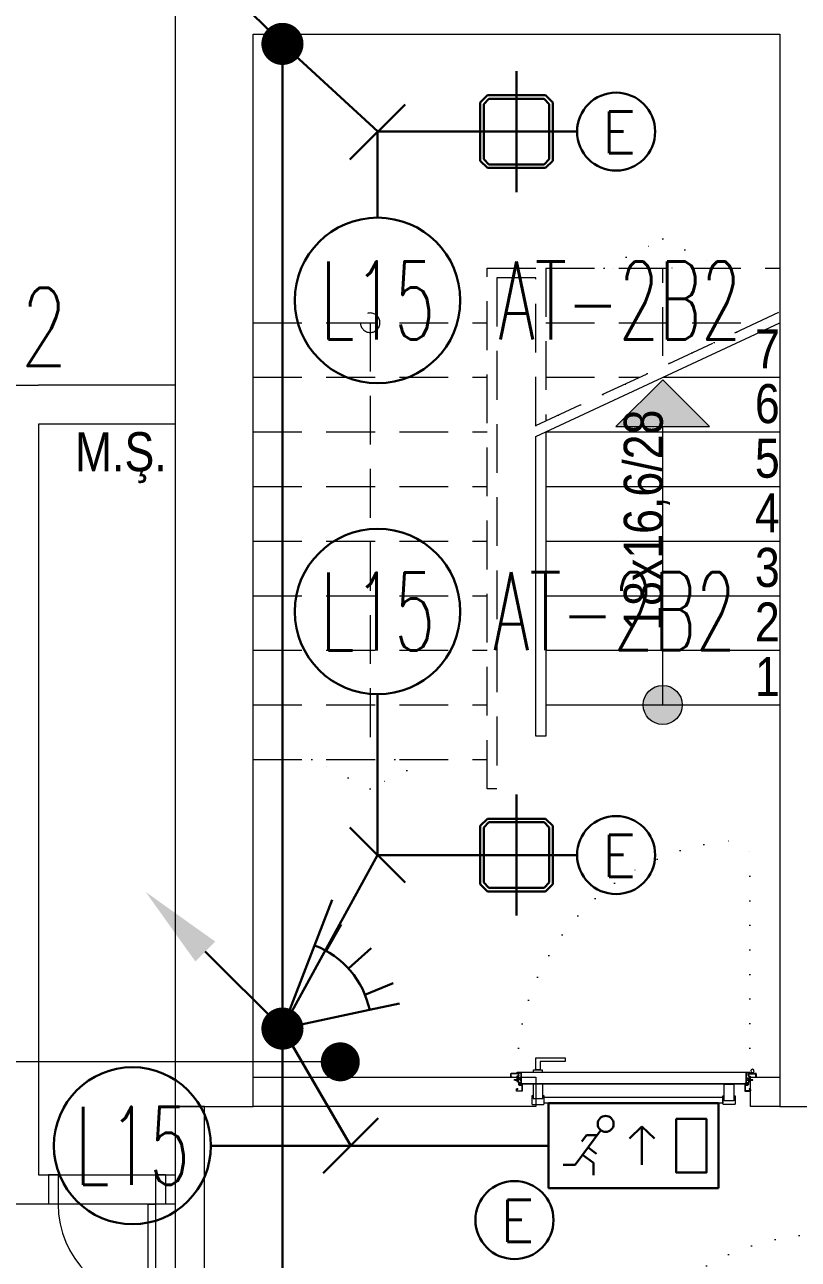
# Model space of a CAD drawing. Header units: metres. Extents: x -13316 to 152404, y -3899 to 30226.
# Drawn here: x 4333 to 4730, y 2922 to 3555 of the extents above; entities that cross this region are included whole.
import ezdxf
from ezdxf.enums import TextEntityAlignment as Align

# ---------------------------------------------------------------- set-up
doc = ezdxf.new("R2010")
doc.units = ezdxf.units.M
doc.header["$LTSCALE"] = 100
doc.header["$MEASUREMENT"] = 0
doc.linetypes.add('DOT2', pattern=[0.125, 0, -0.125])
doc.linetypes.add('HIDDEN', pattern=[0.375, 0.25, -0.125])
doc.layers.get('0').update_dxf_attribs({"color": 9, "lineweight": 9})
for name, color, linetype, lineweight in [('00', 9, 'Continuous', 9), ('01', 9, 'Continuous', 9), ('06D', 9, 'Continuous', 9), ('10', 9, 'Continuous', 9), ('14', 9, 'Continuous', 9), ('19', 9, 'Continuous', 9), ('19D', 9, 'DOT2', 9), ('20', 9, 'DOT2', 9), ('21', 9, 'Continuous', 9), ('21_mahal200', 9, 'Continuous', 9), ('E-1x8 W ACİL ÇIKIŞ ARMATÜRÜ (TİP2)', 7, 'Continuous', 30), ('E-2x18(W) PL DOWNLIGHT ARMATÜR (SIVAÜSTÜ)', 7, 'Continuous', 30), ('E-ACİL AYDINLATMA KİTİ', 7, 'Continuous', 30), ('E-AYDINLATMA VE PRİZ PANOSU', 7, 'Continuous', 30), ('E-DUVARA MONTE PIR (HAREKET SENSÖRÜ)', 7, 'Continuous', 30), ('E-KABLO', 7, 'Continuous', 30), ('E-LINYE', 7, 'Continuous', 30), ('E-YUKARI ÇIKAN HAT', 7, 'Continuous', 30)]:
    doc.layers.add(name, color=color, linetype=linetype, lineweight=lineweight)
doc.styles.add('E-YAZI', font='txttw.shx')
doc.styles.add('MuuM_TEXT-STANDART', font='ARIALN.TTF')
doc.dimstyles.new('MuuM_DIM200', dxfattribs={"dimscale": 20, "dimtxt": 2, "dimasz": 1, "dimexe": 1, "dimexo": 1, "dimgap": 1, "dimtad": 1, "dimdec": 1, "dimrnd": 0.5, "dimdsep": 46, "dimtxsty": 'MuuM_TEXT-STANDART', "dimblk": 'ARCHTICK', "dimcen": 0, "dimdle": 0.15, "dimclrd": 256, "dimclre": 256, "dimclrt": 256, "dimadec": 0, "dimazin": 0, "dimtfac": 5, "dimtdec": 1, "dimtix": 1, "dimtmove": 2, "dimatfit": 3, "dimldrblk": 'DOT', "dimfxl": 3, "dimfxlon": 1, "dimtolj": 1, "dimlwd": -1, "dimlwe": -1, "dimarcsym": 0})

# ---------------------------------------------------------------- blocks, each defined once
blk = doc.blocks.new('100_1x8 W ACİL ÇIKIŞ ARMATÜRÜ (TİP2)')
at = {"layer": 'E-1x8 W ACİL ÇIKIŞ ARMATÜRÜ (TİP2)', "color": 4}
for p, q in [((-3.4, 0), (-3.4, 3.4)), ((-3.4, 3.4), (3.4, 3.4)), ((3.4, 3.4), (3.4, 0)), ((3.4, 0), (-3.4, 0))]:
    blk.add_line(p, q, dxfattribs=at)
at = {"layer": 'E-1x8 W ACİL ÇIKIŞ ARMATÜRÜ (TİP2)', "color": 1}
for p, q in [((0.34, 2.476), (0.34, 0.934)), ((0.34, 2.476), (0.84, 1.989)), ((-1.305, 2.317), (-2.331, 0.937)), ((-1.882, 2.125), (-2.072, 1.87)), ((-1.448, 2.125), (-1.882, 2.125)), ((-0.16, 1.989), (0.335, 2.471)), ((-1.484, 1.378), (-1.818, 1.627)), ((-1.608, 1.01), (-2.039, 1.33)), ((-1.608, 1.01), (-1.608, 0.516)), ((-2.821, 0.937), (-2.331, 0.937))]:
    blk.add_line(p, q, dxfattribs=at)
blk.add_lwpolyline([(1.715, 2.777), (2.92, 2.777), (2.92, 0.623), (1.715, 0.623)], close=True, dxfattribs=at)
blk.add_circle((-1.115, 2.574), 0.32, dxfattribs=at)
blk = doc.blocks.new('100_YUKARI ÇIKAN HAT')
at = {"layer": 'E-YUKARI ÇIKAN HAT', "color": 3, "linetype": 'Continuous'}
blk.add_line((2.472, 2.471), (0, 0), dxfattribs=at)
at = {"layer": 'E-YUKARI ÇIKAN HAT', "color": 4, "linetype": 'Continuous', "const_width": 0.675}
blk.add_lwpolyline([(-0.338, 0, 1), (0.337, 0, 1)], format="xyb", close=True, dxfattribs=at)
at = {"layer": 'E-YUKARI ÇIKAN HAT', "color": 3, "linetype": 'Continuous'}
blk.add_solid([(2.154, 2.789), (2.79, 2.152), (4.382, 4.379)], dxfattribs=at)
blk = doc.blocks.new('100_DUVARA MONTE PIR (HAREKET SENSÖRÜ)')
at = {"layer": 'E-DUVARA MONTE PIR (HAREKET SENSÖRÜ)', "color": 4}
for p, q in [((3.645, 1.193), (2.717, 0.889)), ((2.717, 0.889), (0, 0)), ((3.799, 0.528), (2.831, 0.393)), ((0, 0), (2.232, -1.786)), ((3.751, -0.797), (2.796, -0.594)), ((3.311, -1.936), (2.468, -1.443)), ((2.232, -1.786), (3.454, -2.765))]:
    blk.add_line(p, q, dxfattribs=at)
blk.add_arc((0, 0), 2.859, 321.3229, 18.1202, dxfattribs=at)
blk = doc.blocks.new('100_2x18(W) PL DOWNLIGHT ARMATÜR (SIVAÜSTÜ)')
at = {"layer": 'E-2x18(W) PL DOWNLIGHT ARMATÜR (SIVAÜSTÜ)', "color": 4, "ltscale": 0.4}
for q in [(0, 25), (0, 25), (-25, 0), (-25, 0), (0, -25), (25, 0), (0, -25), (25, 0)]:
    blk.add_line((0, 0), q, dxfattribs=at)
at = {"layer": 'E-2x18(W) PL DOWNLIGHT ARMATÜR (SIVAÜSTÜ)', "color": 4}
for p, q in [((-12, 15), (-15, 12)), ((-15, 12), (-15, -12)), ((-11.38, 13.5), (-13.5, 11.38)), ((-13.5, 11.38), (-13.5, -11.38)), ((12, 15), (-12, 15)), ((11.38, 13.5), (-11.38, 13.5)), ((13.5, 11.38), (11.38, 13.5)), ((15, 12), (12, 15)), ((13.5, -11.38), (13.5, 11.38)), ((15, -12), (15, 12)), ((-15, -12), (-12, -15)), ((-13.5, -11.38), (-11.38, -13.5)), ((-12, -15), (12, -15)), ((-11.38, -13.5), (11.38, -13.5)), ((11.38, -13.5), (13.5, -11.38)), ((12, -15), (15, -12))]:
    blk.add_line(p, q, dxfattribs=at)
blk = doc.blocks.new('100_ACİL AYDINLATMA KİTİ')
at = {"layer": 'E-ACİL AYDINLATMA KİTİ', "color": 3}
blk.add_circle((0, 0), 1.251, dxfattribs=at)
at = {"layer": 'E-ACİL AYDINLATMA KİTİ', "color": 3, "style": 'E-YAZI'}
blk.add_text('E', height=1.34, dxfattribs=at).set_placement((-0.448, -0.694))
blk = doc.blocks.new('2.bod.sitatik')
at = {"layer": '01'}
blk.add_lwpolyline([(4130, -5950), (4130, -5950), (4130, -5950), (4130, -5400), (4400, -5400), (4400, -5950), (4400, -5950), (4400, -5950), (4440, -5950), (4440, -5350), (4090, -5350), (4090, -5950), (4130, -5950)], dxfattribs=at)
blk = doc.blocks.new('0_arrowstairs')
blk.add_lwpolyline([(0, 0), (0, -30), (15, 0), (0, 30)], close=True)
blk = doc.blocks.new('p-M01-M02_M03')
at = {"layer": '19'}
h = blk.add_hatch(color=256, dxfattribs=at)
h.dxf.hatch_style = 1
h.paths.add_polyline_path([(186, -201.29), (234, -201.29), (210, -177.25)])
h = blk.add_hatch(color=256, dxfattribs=at)
h.dxf.hatch_style = 1
edge = h.paths.add_edge_path()
edge.add_arc((210, -344), 10, 0, 360)
for points in [[(145, -206.33), (270, -148)], [(145, -206.33), (270, -148)], [(210, -344), (210, -201.29), (210, -201.29)], [(150, -204), (150, -360), (150, -360), (145, -360), (145, -360), (145, -206.33)]]:
    blk.add_lwpolyline(points, dxfattribs=at)
blk.add_lwpolyline([(186, -201.29), (234, -201.29), (210, -177.25)], close=True, dxfattribs=at)
at = {"layer": '19', "linetype": 'Continuous'}
for points in [[(210, -176), (270, -176)], [(150, -204), (270, -204)], [(150, -232), (270, -232)], [(150, -260), (270, -260)], [(150, -288), (270, -288)], [(150, -316), (270, -316)], [(150, -344), (270, -344)]]:
    blk.add_lwpolyline(points, dxfattribs=at)
at = {"layer": '19'}
blk.add_circle((210, -344), 10, dxfattribs=at)
at = {"layer": '19D', "linetype": 'HIDDEN'}
for points in [[(145, -200.74), (145, -125), (125, -125), (125, -125), (125, -387), (120, -387), (120, -120), (120, -120), (150, -120), (150, -198.41)], [(150, -120), (270, -120)], [(210, -165), (210, -120)], [(145, -200.74), (270, -142.41)], [(0, -148), (120, -148)], [(150, -148), (258.02, -148)], [(0, -176), (120, -176)], [(150, -176), (198.02, -176)], [(0, -204), (120, -204)], [(0, -232), (120, -232)], [(0, -260), (120, -260)], [(0, -288), (120, -288)], [(0, -316), (120, -316)], [(0, -344), (120, -344)], [(0, -372), (120, -372)]]:
    blk.add_lwpolyline(points, dxfattribs=at)
at = {"layer": '19D'}
blk.add_lwpolyline([(145, -200.74), (270, -142.41)], dxfattribs=at)
at = {"layer": '19D', "linetype": 'HIDDEN', "extrusion": (0, 0, -1)}
blk.add_lwpolyline([(-60, -148), (-60, -372)], dxfattribs=at)
blk.add_circle((-60, -148), 5, dxfattribs=at)
at = {"layer": '19D', "linetype": 'HIDDEN', "extrusion": (0, 0, -1), "zscale": -1, "rotation": 90}
blk.add_blockref('0_arrowstairs', (-210, -120), dxfattribs=at)
at = {"layer": '19D', "linetype": 'HIDDEN', "extrusion": (0, 0, -1), "rotation": 270}
blk.add_blockref('0_arrowstairs', (-60, -372), dxfattribs=at)
blk = doc.blocks.new('*U21')
at = {"ltscale": 15}
for p, q in [((-24.9, 0.9), (-25.7, 0)), ((-24.9, -0.9), (-25.7, 0)), ((-22.9, 1.5), (-24.9, 0.9)), ((-22.9, 1.5), (-22.9, -1.5)), ((-21.2, -2.7), (-18.1, 2.8)), ((-21, -2.7), (-17.9, 2.7)), ((-19.7, -2.7), (-16.6, 2.8)), ((-19.5, -2.7), (-16.4, 2.7)), ((-18.5, 1.5), (-18.3, 2)), ((-18.2, -2.7), (-15.1, 2.8)), ((-18, -2.7), (-14.9, 2.7)), ((-17, 1.5), (-16.8, 2)), ((-16.7, -2.7), (-13.6, 2.8)), ((-16.5, -2.7), (-13.4, 2.7)), ((-15.5, 1.5), (-15.3, 2)), ((-15.2, -2.7), (-12.1, 2.8)), ((-15, -2.7), (-11.9, 2.7)), ((-14, 1.5), (-13.8, 2)), ((-13.7, -2.7), (-10.6, 2.8)), ((-13.5, -2.7), (-10.4, 2.7)), ((-12.5, 1.5), (-12.3, 2)), ((-12.2, -2.7), (-9.1, 2.8)), ((-12, -2.7), (-8.9, 2.7)), ((-11, 1.5), (-10.8, 2)), ((-10.7, -2.7), (-7.6, 2.8)), ((-10.5, -2.7), (-7.4, 2.7)), ((-9.5, 1.5), (-9.3, 2)), ((-9.2, -2.7), (-6.1, 2.8)), ((-9, -2.7), (-5.9, 2.7)), ((-8, 1.5), (-7.8, 2)), ((-7.7, -2.7), (-4.6, 2.8)), ((-7.5, -2.7), (-4.4, 2.7)), ((-6.5, 1.5), (-6.3, 2)), ((-6.2, -2.7), (-3.1, 2.8)), ((-6, -2.7), (-2.9, 2.7)), ((-5, 1.5), (-4.8, 2)), ((-4.7, -2.7), (-1.6, 2.8)), ((-4.5, -2.7), (-1.4, 2.7)), ((-3.5, 1.5), (-3.3, 2)), ((-2, 1.5), (-1.8, 2)), ((-0.5, 4.2), (-1.5, 1.5)), ((0, 0.5), (-0.6, 0.5)), ((-24.9, -0.9), (-22.9, -1.5)), ((-8.6, -1.5), (-22.9, -1.5)), ((-21.2, -2.7), (-20.9, -1.5)), ((-20.3, -1.5), (-19.1, -1.5)), ((-19.7, -2.7), (-19.4, -1.5)), ((-18.8, -1.5), (-17.6, -1.5)), ((-18.2, -2.7), (-17.9, -1.5)), ((-17.3, -1.5), (-16.1, -1.5)), ((-16.7, -2.7), (-16.4, -1.5)), ((-15.8, -1.5), (-14.6, -1.5)), ((-15.2, -2.7), (-14.9, -1.5)), ((-14.3, -1.5), (-13.1, -1.5)), ((-13.7, -2.7), (-13.4, -1.5)), ((-12.8, -1.5), (-11.6, -1.5)), ((-12.2, -2.7), (-11.9, -1.5)), ((-11.3, -1.5), (-10.1, -1.5)), ((-10.7, -2.7), (-10.4, -1.5)), ((-9.8, -1.5), (-8.6, -1.5)), ((-9.2, -2.7), (-8.9, -1.5)), ((-8.3, -1.5), (-7.1, -1.5)), ((-7.7, -2.7), (-7.4, -1.5)), ((-6.8, -1.5), (-5.6, -1.5)), ((-6.2, -2.7), (-5.9, -1.5)), ((-5.3, -1.5), (-4.1, -1.5)), ((-4.7, -2.7), (-4.4, -1.5)), ((-3.8, -1.5), (-2.1, -1.5)), ((-0.5, -4.2), (-1.5, -1.5)), ((0, -0.5), (-0.6, -0.5))]:
    blk.add_line(p, q, dxfattribs=at)
for p, q in [((-6.9, 1.5), (-22.9, 1.5)), ((-17.4, 1.5), (-18.6, 1.5)), ((-15.9, 1.5), (-17.1, 1.5)), ((-14.4, 1.5), (-15.6, 1.5)), ((-12.9, 1.5), (-14.1, 1.5)), ((-11.4, 1.5), (-12.6, 1.5)), ((-9.9, 1.5), (-11.1, 1.5)), ((-8.4, 1.5), (-9.6, 1.5)), ((-6.9, 1.5), (-8.1, 1.5)), ((-5.4, 1.5), (-6.6, 1.5)), ((-3.9, 1.5), (-5.1, 1.5)), ((-2.4, 1.5), (-3.6, 1.5)), ((-1.5, 1.5), (-2.1, 1.5)), ((0, 0.5), (0, 4.1)), ((-1.5, -1.5), (-2.1, -1.5)), ((0, -0.5), (0, -4.1))]:
    blk.add_line(p, q)
for centre, radius, start, end in [((-26, 3.9), 3.92, 274.361, 322.10246), ((-26, -3.9), 3.92, 37.89754, 85.639), ((-18, 2.8), 0.0971, 330.32042, 150.32042), ((-16.5, 2.8), 0.0971, 330.32042, 150.32042), ((-15, 2.8), 0.0971, 330.32042, 150.32042), ((-13.5, 2.8), 0.0971, 330.32042, 150.32042), ((-12, 2.8), 0.0971, 330.32042, 150.32042), ((-10.5, 2.8), 0.0971, 330.32042, 150.32042), ((-9, 2.8), 0.0971, 330.32042, 150.32042), ((-7.5, 2.8), 0.0971, 330.32042, 150.32042), ((-6, 2.8), 0.0971, 330.32042, 150.32042), ((-4.5, 2.8), 0.0971, 330.32042, 150.32042), ((-3, 2.8), 0.0971, 330.32042, 150.32042), ((-1.5, 2.8), 0.0971, 330.32042, 150.32042), ((-0.6, 0), 0.486, 90, 270), ((-0.3, 4.1), 0.25, 0, 150.08641), ((-21.1, -2.7), 0.0971, 150.32042, 330.32042), ((-19.6, -2.7), 0.0971, 150.32042, 330.32042), ((-18.1, -2.7), 0.0971, 150.32042, 330.32042), ((-16.6, -2.7), 0.0971, 150.32042, 330.32042), ((-15.1, -2.7), 0.0971, 150.32042, 330.32042), ((-13.6, -2.7), 0.0971, 150.32042, 330.32042), ((-12.1, -2.7), 0.0971, 150.32042, 330.32042), ((-10.6, -2.7), 0.0971, 150.32042, 330.32042), ((-9.1, -2.7), 0.0971, 150.32042, 330.32042), ((-7.6, -2.7), 0.0971, 150.32042, 330.32042), ((-6.1, -2.7), 0.0971, 150.32042, 330.32042), ((-4.6, -2.7), 0.0971, 150.32042, 330.32042), ((-0.3, -4.1), 0.25, 209.91359, 0)]:
    blk.add_arc(centre, radius, start, end, dxfattribs=at)
blk = doc.blocks.new('conta')
at = {"ltscale": 10}
for p, q in [((-2649.88, 5344.46), (-2649.78, 5344.3)), ((-2649.87, 5345.53), (-2649.81, 5345.61)), ((-2649.78, 5344.3), (-2649.74, 5344.3)), ((-2649.72, 5345.4), (-2649.28, 5345.4)), ((-2649.25, 5345.41), (-2649.09, 5345.51)), ((-2648.97, 5344.05), (-2648.78, 5343.8)), ((-2648.87, 5344.09), (-2648.7, 5343.86)), ((-2648.83, 5344.87), (-2648.56, 5345.24)), ((-2648.77, 5345.12), (-2648.63, 5345.3)), ((-2648.71, 5343.79), (-2648.71, 5343.79)), ((-2648.56, 5345.31), (-2648.56, 5345.31))]:
    blk.add_line(p, q, dxfattribs=at)
for centre, radius, start, end in [((-2653.03, 5345), 3.19, 350.46739, 8.93723), ((-2649.87, 5344.47), 0.02, 170.46739, 213.74513), ((-2649.83, 5345.5), 0.05, 140.63452, 188.93723), ((-2649.74, 5345.58), 0.0696, 22.24275, 159.25804), ((-2650.94, 5345.01), 1.24, 340.33821, 16.77718), ((-2649.74, 5344.58), 0.03, 160.33821, 273.26661), ((-2649.72, 5345.37), 0.03, 90, 196.77718), ((-2649.56, 5341.55), 3.01, 80.43616, 93.26661), ((-2649.28, 5345.45), 0.05, 270, 303.00619), ((-2649.22, 5344.14), 0.231, 353.95711, 81.90038), ((-2649.08, 5345.49), 0.03, 4.79721, 123.00619), ((-2649.06, 5344.54), 0.03, 260.43616, 338.70659), ((-2650.22, 5344.99), 1.27, 338.70659, 23.04177), ((-2648.89, 5344.11), 0.1, 173.95711, 217.26527), ((-2649.01, 5345.57), 0.05, 18.79511, 42.1429), ((-2651.17, 5344.83), 2.33, 7.58966, 18.79511), ((-2658.2, 5345.19), 9.36, 353.68569, 357.8537), ((-2648.79, 5344.15), 0.1, 173.68569, 217.26527), ((-2648.81, 5345.15), 0.05, 187.58966, 322.73473), ((-2648.79, 5344.84), 0.05, 142.73473, 180.2669), ((-2648.74, 5343.83), 0.05, 217.26527, 307.26527), ((-2648.74, 5343.83), 0.05, 307.26527, 37.26527), ((-2648.59, 5345.27), 0.05, 52.73473, 142.73473), ((-2648.59, 5345.27), 0.05, 322.73473, 52.73473)]:
    blk.add_arc(centre, radius, start, end, dxfattribs=at)
for points, knots in [([(-2649.74, 5344.31), (-2649.74, 5344.34), (-2649.7, 5344.52), (-2649.59, 5344.33), (-2649.34, 5344.36), (-2649.23, 5344.37), (-2649.18, 5344.37)], [0, 0, 0, 0, 0.1008757, 0.3841126, 0.5436166, 0.6906785, 0.6906785, 0.6906785, 0.6906785]), ([(-2648.98, 5345.6), (-2649, 5345.63), (-2649.09, 5345.71), (-2649.23, 5345.44), (-2649.32, 5345.74), (-2649.39, 5345.46), (-2649.51, 5345.75), (-2649.59, 5345.5), (-2649.65, 5345.57), (-2649.68, 5345.61)], [0.0086373, 0.0086373, 0.0086373, 0.0086373, 0.1097304, 0.3133405, 0.4430081, 0.5658764, 0.7165186, 0.8527974, 0.9648495, 0.9648495, 0.9648495, 0.9648495])]:
    blk.add_open_spline(points, degree=3, knots=knots, dxfattribs=at)
blk = doc.blocks.new('p-yn_sackasa')
at = {"layer": '10', "linetype": 'Continuous'}
for p, q in [((0, 6.16), (0, 6.9)), ((0.01, 6.9), (0.01, 6.15)), ((0.14, 6.9), (0.14, 6.16)), ((0.15, 6.9), (0.15, 6.16)), ((2.69, 7.16), (0.26, 7.16)), ((2.69, 7.15), (0.26, 7.15)), ((2.69, 7.02), (0.26, 7.02)), ((0.26, 7.01), (2.69, 7.01)), ((2.8, 3.29), (2.8, 6.9)), ((2.81, 3.29), (2.81, 6.9)), ((2.94, 3.29), (2.94, 6.9)), ((2.95, 3.29), (2.95, 6.9)), ((-2.19, 0), (-2.19, -0.15)), ((0.26, 6.05), (0.76, 6.05)), ((0.75, 6.04), (0.26, 6.04)), ((0.26, 5.91), (0.75, 5.91)), ((0.76, 5.9), (0.26, 5.9)), ((0.67, -0.71), (0.67, 2.27)), ((0.69, -0.71), (0.69, 2.27)), ((0.75, 5.91), (0.75, 6.04)), ((0.76, 5.9), (0.76, 6.05)), ((0.81, -0.71), (0.81, 2.27)), ((0.83, -0.71), (0.83, 2.27)), ((0.92, 2.33), (0.95, 2.32)), ((0.93, 2.34), (0.95, 2.33)), ((1.01, 2.46), (0.99, 2.47)), ((0.99, 2.46), (1.01, 2.45)), ((1.11, 2.52), (1.11, 3.73)), ((1.12, 2.52), (1.12, 3.73)), ((1.25, 3.73), (1.25, 2.52)), ((1.26, 2.52), (1.26, 3.73)), ((1.37, 3.98), (2.49, 3.98)), ((2.49, 3.97), (1.37, 3.97)), ((1.37, 3.84), (2.49, 3.84)), ((2.49, 3.83), (1.37, 3.83)), ((2.6, 3.69), (2.5, 3.36)), ((2.51, 3.35), (2.61, 3.69)), ((2.73, 3.65), (2.63, 3.32)), ((2.74, 3.64), (2.64, 3.31)), ((-2.95, -0.25), (-2.95, -1.75)), ((-2.94, -1.75), (-2.94, -0.25)), ((-2.81, -0.25), (-2.81, -1.75)), ((-2.8, -0.25), (-2.8, -1.75)), ((-2.19, 0), (-2.7, 0)), ((-2.2, -0.01), (-2.7, -0.01)), ((-2.2, -0.14), (-2.7, -0.14)), ((-2.19, -0.15), (-2.7, -0.15)), ((1.01, -1.85), (-2.7, -1.85)), ((1.01, -1.86), (-2.7, -1.86)), ((-2.7, -1.99), (1.01, -1.99)), ((1.01, -2), (-2.7, -2)), ((-2.2, -0.14), (-2.2, -0.01)), ((0.92, -0.77), (0.95, -0.76)), ((0.93, -0.78), (0.95, -0.77)), ((0.99, -0.89), (1.01, -0.88)), ((1.01, -0.89), (0.99, -0.91)), ((1.11, -0.96), (1.11, -1.75)), ((1.12, -0.96), (1.12, -1.75)), ((1.25, -0.96), (1.25, -1.75)), ((1.26, -0.96), (1.26, -1.75))]:
    blk.add_line(p, q, dxfattribs=at)
for points in [[(0.15, 2.14), (0.67, 2.14), (0.67, -0.54), (0.15, -0.54)], [(0.15, 2.14), (0.41, 2.14), (0.41, -0.54), (0.15, -0.54)]]:
    blk.add_lwpolyline(points, close=True, dxfattribs=at)
for centre, radius, start, end in [((0.26, 6.9), 0.261, 90, 180), ((0.26, 6.9), 0.249, 90, 180), ((0.26, 6.9), 0.122, 90, 180), ((0.26, 6.9), 0.11, 90, 180), ((2.69, 6.9), 0.261, 0, 90), ((2.69, 6.9), 0.249, 0, 90), ((2.69, 6.9), 0.122, 0, 90), ((2.69, 6.9), 0.11, 0, 90), ((0.26, 6.16), 0.261, 180, 270), ((0.26, 6.16), 0.249, 181.34499, 271.35021), ((0.26, 6.16), 0.122, 180, 270), ((0.26, 6.16), 0.11, 180, 270), ((0.89, 2.27), 0.219, 63.21528, 180), ((0.89, 2.27), 0.206, 63.21689, 180), ((0.89, 2.27), 0.0801, 63.21502, 180), ((0.89, 2.27), 0.0674, 63.21445, 180), ((1.04, 2.52), 0.206, 243.2197, 0), ((1.04, 2.52), 0.219, 243.21479, 0), ((1.04, 2.52), 0.0801, 243.22028, 0), ((1.04, 2.52), 0.0674, 243.21287, 0), ((1.37, 3.73), 0.253, 90, 180), ((1.37, 3.73), 0.24, 90, 180), ((1.37, 3.73), 0.114, 90, 180), ((1.37, 3.73), 0.101, 90, 180), ((2.49, 3.72), 0.261, 342.86025, 90), ((2.49, 3.72), 0.249, 342.86129, 90), ((2.49, 3.72), 0.122, 342.86074, 90), ((2.49, 3.72), 0.11, 342.86215, 90), ((2.72, 3.29), 0.232, 162.8601, 0), ((2.72, 3.29), 0.219, 162.86127, 0), ((2.72, 3.29), 0.0927, 162.86053, 0), ((2.72, 3.29), 0.0801, 162.86241, 0), ((-2.7, -0.25), 0.253, 90, 180), ((-2.7, -1.75), 0.253, 180, 270), ((-2.7, -0.25), 0.24, 90, 180), ((-2.7, -1.75), 0.24, 180, 270), ((-2.7, -0.25), 0.114, 90, 180), ((-2.7, -1.75), 0.114, 180, 270), ((-2.7, -0.25), 0.101, 90, 180), ((-2.7, -1.75), 0.101, 180, 270), ((0.89, -0.71), 0.219, 180, 296.78496), ((0.89, -0.71), 0.206, 180, 296.78515), ((0.89, -0.71), 0.0801, 180, 296.78498), ((0.89, -0.71), 0.0674, 180, 180.52454), ((0.89, -0.71), 0.0674, 180, 296.78713), ((1.04, -0.96), 0.219, 0, 116.78545), ((1.04, -0.96), 0.206, 0, 116.78362), ((1.04, -0.96), 0.0801, 0, 116.78105), ((1.04, -0.96), 0.0674, 0, 116.78713), ((1.01, -1.75), 0.114, 270, 0), ((1.01, -1.75), 0.24, 270, 0), ((1.01, -1.75), 0.101, 270, 0), ((1.01, -1.75), 0.253, 270, 0)]:
    blk.add_arc(centre, radius, start, end, dxfattribs=at)
at = {"layer": '10', "xscale": 0.0842696629213483, "yscale": 0.0842696629213483, "zscale": 0.0842696629213483}
blk.add_blockref('*U21', (0.95, 1.35), dxfattribs=at)
at = {"layer": '14', "xscale": -0.7887640449438696, "yscale": 0.7887640449438696, "zscale": 0.7887640449438204, "rotation": 90}
blk.add_blockref('conta', (4217.78, -2086.42), dxfattribs=at)
blk = doc.blocks.new('*U621')
at = {"layer": '06D'}
for points in [[(110.12, 4.76), (110.12, 11.01), (95.12, 11.01), (95.12, 9.14), (107.87, 9.14), (107.87, 9.14), (107.87, 4.76), (110.12, 4.76)], [(111.2, 3.51), (111.2, 4.76), (106.8, 4.76), (106.8, 3.51), (111.2, 3.51)]]:
    blk.add_lwpolyline(points, dxfattribs=at)
for points in [[(8.5, -11.11), (13.5, -11.11), (13.5, -2.49), (8.5, -2.49)], [(111.5, -9.99), (106.5, -9.99), (106.5, -2.49), (111.5, -2.49)], [(14.12, -12.36), (105.87, -12.36), (105.87, -9.23), (14.12, -9.23)]]:
    blk.add_lwpolyline(points, close=True, dxfattribs=at)
for points in [[(8.5, -8.61), (7.87, -8.61), (7.87, -12.61, 0.414214), (8.25, -12.98), (13.75, -12.98, 0.414214), (14.12, -12.61), (14.12, -8.61), (13.5, -8.61)], [(111.5, -8.61), (112.12, -8.61), (112.12, -12.61, -0.414214), (111.75, -12.98), (106.25, -12.98, -0.414214), (105.87, -12.61), (105.87, -8.61), (106.5, -8.61)]]:
    blk.add_lwpolyline(points, format="xyb", dxfattribs=at)
at = {"layer": '10', "ltscale": 10}
for p, q in [((-1.6, 3.68), (-1.73, 3.58)), ((-1.6, 3.68), (-1.73, 3.58)), ((-1.22, 3.11), (-1.22, 3.24)), ((-1.22, 3.11), (-1.22, 3.24)), ((-1.22, 3.11), (-1.05, 3.11)), ((-1.22, 3.11), (-1.05, 3.11)), ((-1.05, 2.95), (-1.05, 3.38)), ((-1.05, 2.95), (-1.05, 3.38)), ((-0.84, 2.95), (-0.84, 3.38)), ((-0.84, 2.95), (-0.84, 3.38)), ((0.3, 3.41), (0.3, 3.29)), ((0.4, 3.51), (119.6, 3.51)), ((0.4, 3.19), (2.25, 3.19)), ((0.45, 3.36), (119.54, 3.36)), ((0.45, 3.36), (0.45, 3.34)), ((0.45, 3.34), (2.35, 3.34)), ((1, 0.04), (2, 0.69)), ((2, 1.13), (2, 0.69)), ((2.3, 1.13), (2, 1.13)), ((2, 0.69), (2, -0.81)), ((2.3, 3.14), (2.3, -2.39)), ((2.3, 0.69), (2.3, 1.13)), ((2.3, -0.81), (2.3, 0.69)), ((2.45, 3.24), (2.45, -2.29)), ((117.55, 3.24), (117.55, -2.29)), ((119.54, 3.34), (117.65, 3.34)), ((117.7, 3.14), (117.7, -2.39)), ((117.7, 1.13), (117.7, -0.37)), ((118, 1.13), (117.7, 1.13)), ((117.7, 1.13), (117.7, -0.37)), ((118, 1.13), (117.7, 1.13)), ((119.6, 3.19), (117.75, 3.19)), ((118, -0.37), (118, 1.13)), ((118, -0.37), (118, 1.13)), ((118, 0.88), (119, 0.88)), ((118, 0.88), (119, 0.88)), ((118, 0.68), (119, 0.68)), ((118, 0.68), (119, 0.68)), ((119, 0.28), (118, -0.37)), ((119, 0.28), (118, -0.37)), ((119.55, 3.36), (119.55, 3.34)), ((119.7, 3.41), (119.7, 3.29)), ((2, -0.36), (1, -0.36)), ((2, -0.56), (1, -0.56)), ((2, -0.81), (2.3, -0.81)), ((2.4, -2.49), (117.6, -2.49)), ((2.5, -2.34), (117.5, -2.34)), ((117.7, -0.37), (117.7, -0.81)), ((117.7, -0.37), (117.7, -0.81)), ((117.7, -0.81), (118, -0.81)), ((117.7, -0.81), (118, -0.81)), ((118, -0.81), (118, -0.37)), ((118, -0.81), (118, -0.37))]:
    blk.add_line(p, q, dxfattribs=at)
blk.add_circle((-0.95, 4.22), 0.843, dxfattribs=at)
blk.add_circle((-0.95, 4.22), 0.843, dxfattribs=at)
for centre, radius, start, end in [((-0.95, 4.22), 1.01, 219.4092, 254.28614), ((-0.95, 4.22), 1.01, 219.4092, 254.28614), ((-0.42, 3.21), 0.428, 156.35197, 217.62095), ((-0.42, 3.21), 0.428, 156.35197, 217.62095), ((-0.42, 3.21), 0.302, 105.55242, 240.03149), ((-0.42, 3.21), 0.302, 105.55242, 240.03149), ((0.4, 3.41), 0.1, 90, 180), ((0.4, 3.29), 0.1, 180, 270), ((0.45, 3.36), 0.005, 90, 180), ((0.45, 3.34), 0.005, 180, 270), ((2.25, 3.14), 0.05, 0, 90), ((2.35, 3.24), 0.1, 0, 90), ((117.65, 3.24), 0.1, 90, 180), ((117.75, 3.14), 0.05, 90, 180), ((119.54, 3.36), 0.005, 0, 90), ((119.54, 3.34), 0.005, 270, 0), ((119.6, 3.41), 0.1, 0, 90), ((119.6, 3.29), 0.1, 270, 0), ((2.4, -2.39), 0.1, 180, 270), ((2.5, -2.29), 0.05, 180, 270), ((117.56, -2.35), 0.141, 284.92708, 345.07292)]:
    blk.add_arc(centre, radius, start, end, dxfattribs=at)
at = {"layer": '20'}
blk.add_lwpolyline([(0.3, 3.35), (0.3, 122.75, -0.414214), (119.7, 3.35, 1)], format="xyb", dxfattribs=at)
at = {"xscale": -1, "rotation": 180}
blk.add_blockref('p-yn_sackasa', (0, 0.95), dxfattribs=at)
at = {"rotation": 180}
blk.add_blockref('p-yn_sackasa', (120, 0.95), dxfattribs=at)
blk = doc.blocks.new('_ArchTick')
at = {"color": 0, "linetype": 'ByBlock', "const_width": 0.15}
blk.add_lwpolyline([(-0.5, -0.5), (0.5, 0.5)], dxfattribs=at)
blk = doc.blocks.new('_Dot')
at = {"color": 0, "linetype": 'ByBlock', "lineweight": -2}
blk.add_line((-0.5, 0), (-1, 0), dxfattribs=at)
at = {"color": 0, "linetype": 'ByBlock', "const_width": 0.5}
blk.add_lwpolyline([(-0.25, 0, 1), (0.25, 0, 1)], format="xyb", close=True, dxfattribs=at)
blk = doc.blocks.new('ttttttttttttt')
for points in [[(3983.49, -30733.6), (3983.49, -30748.6)], [(3988.49, -30733.6), (3983.49, -30733.6)], [(3988.49, -30733.6), (3988.49, -30748.6)], [(4043.49, -30733.6), (4038.49, -30733.6)], [(4038.49, -30733.6), (4038.49, -30748.6)], [(4043.49, -30733.6), (4043.49, -30748.6)], [(3988.49, -30748.6), (3983.49, -30748.6)], [(4034.49, -30748.6), (3988.49, -30748.6)], [(4034.49, -30748.6), (4034.49, -30798.6)], [(4034.49, -30748.6), (4038.49, -30748.6)], [(4043.49, -30748.6), (4038.49, -30748.6)], [(4038.49, -30748.6), (4038.49, -30798.6)]]:
    blk.add_lwpolyline(points)
blk.add_arc((4038.49, -30748.6), 50, 180, 270)
blk = doc.blocks.new('2.bod.Mimari')
at = {"layer": '00'}
for points in [[(3660, -5965), (3660, -5545), (3675, -5545), (3675, -5580), (4020, -5580)], [(4090, -5580), (4020, -5580)], [(4090, -5600), (4020, -5600), (4020, -5985), (4090, -5985)], [(4125, -6215), (4105, -6215), (4105, -5950), (4090, -5950), (4090, -6215), (3740, -6215), (3740, -6230), (4125, -6230)], [(4090, -6000), (3675, -6000), (3675, -6020)]]:
    blk.add_lwpolyline(points, dxfattribs=at)
for points in [[(4265, -5950), (4130, -5950), (4130, -5935), (4275, -5935), (4275, -5950), (4265, -5950)], [(4400, -5950), (4385, -5950), (4385, -5935), (4400, -5935), (4400, -5950), (4400, -5950)]]:
    blk.add_lwpolyline(points, close=True, dxfattribs=at)
for name, p in [('p-M01-M02_M03', (4130, -5400)), ('ttttttttttttt', (41.51, 24748.6))]:
    blk.add_blockref(name, p)
at = {"layer": '10', "xscale": -1}
blk.add_blockref('*U621', (4385, -5935.95), dxfattribs=at)
at = {"layer": '10', "rotation": 90.00000000000001}
blk.add_blockref('*U621', (4425.95, -6135.15), dxfattribs=at)
at = {"layer": '21', "style": 'MuuM_TEXT-STANDART'}
for s, p in [('7', (4400, -5571.47)), ('6', (4400, -5599.47)), ('5', (4400, -5627.47)), ('4', (4400, -5655.47)), ('3', (4400, -5683.47)), ('2', (4400, -5711.47)), ('1', (4400, -5739.47))]:
    blk.add_text(s, height=20, dxfattribs=at).set_placement(p, align=Align.RIGHT)
blk.add_text('18x16,6/28', height=20, rotation=90, dxfattribs=at).set_placement((4340, -5592.6), align=Align.RIGHT)
blk.add_text('M.Ş.', height=20, dxfattribs=at).set_placement((4038.57, -5624.14))
at = {"layer": '21_mahal200'}
blk.add_leader([(4174.65, -5927.05), (3478.88, -5927.05)], dimstyle='MuuM_DIM200', override={"dimasz": 1, "dimfxl": 10}, dxfattribs=at)

msp = doc.modelspace()

# ---------------------------------------------------------------- linework, layer by layer
at = {"layer": 'E-KABLO', "color": 5}
msp.add_line((4465, 3545), (4465, 3040), dxfattribs=at)
at = {"layer": 'E-KABLO', "color": 6}
for p, q in [((4465, 3545), (4513.92, 3500)), ((4553.92, 3500), (4513.92, 3500)), ((4513.77, 3129), (4465, 3040)), ((4553.92, 3129), (4513.77, 3129)), ((4465, 3040), (4465, 2891.71))]:
    msp.add_line(p, q, dxfattribs=at)
at = {"layer": 'E-KABLO', "color": 4}
for p in [(4465, 3040), (4601.48, 2979.93)]:
    msp.add_line(p, (4500, 2979.93), dxfattribs=at)
at = {"layer": 'E-LINYE', "color": 7, "linetype": 'Continuous'}
for p, q in [((4499.63, 3485.7), (4527.91, 3513.99)), ((4513.77, 3455.89), (4513.77, 3499.85)), ((4513.77, 3211.44), (4513.77, 3129)), ((4499.63, 3143.14), (4527.91, 3114.86)), ((4485.86, 2965.79), (4514.14, 2994.07)), ((4428.33, 2979.93), (4500, 2979.93))]:
    msp.add_line(p, q, dxfattribs=at)
for centre, radius in [((4513.77, 3413.44), 42.44), ((4513.77, 3253.88), 42.44), ((4388.08, 2979.93), 40.25)]:
    msp.add_circle(centre, radius, dxfattribs=at)

# ---------------------------------------------------------------- block references
for name in ['2.bod.sitatik', '2.bod.Mimari']:
    msp.add_blockref(name, (320, 8950))
at = {"layer": 'E-1x8 W ACİL ÇIKIŞ ARMATÜRÜ (TİP2)', "xscale": 12.8, "yscale": 12.8, "zscale": 12.8}
msp.add_blockref('100_1x8 W ACİL ÇIKIŞ ARMATÜRÜ (TİP2)', (4645, 2958.17), dxfattribs=at)
at = {"layer": 'E-2x18(W) PL DOWNLIGHT ARMATÜR (SIVAÜSTÜ)', "color": 6, "xscale": 1.243104, "yscale": 1.243104, "zscale": 1.243104}
for p in [(4585, 3500), (4585, 3129)]:
    msp.add_blockref('100_2x18(W) PL DOWNLIGHT ARMATÜR (SIVAÜSTÜ)', p, dxfattribs=at)
at = {"layer": 'E-ACİL AYDINLATMA KİTİ', "xscale": 16, "yscale": 16, "zscale": 16}
for p in [(4636.09, 3500), (4636.09, 3129), (4583.97, 2941.81)]:
    msp.add_blockref('100_ACİL AYDINLATMA KİTİ', p, dxfattribs=at)
at = {"layer": 'E-DUVARA MONTE PIR (HAREKET SENSÖRÜ)', "xscale": -15.99999999999999, "yscale": 15.99999999999999, "zscale": 15.99999999999999, "rotation": 210.2209282659447}
msp.add_blockref('100_DUVARA MONTE PIR (HAREKET SENSÖRÜ)', (4465, 3040), dxfattribs=at)
at = {"layer": 'E-YUKARI ÇIKAN HAT', "xscale": -16, "yscale": 16, "zscale": 16}
for p in [(4465, 3545), (4465, 3040)]:
    msp.add_blockref('100_YUKARI ÇIKAN HAT', p, dxfattribs=at)

# ---------------------------------------------------------------- texts
at = {"layer": 'E-AYDINLATMA VE PRİZ PANOSU', "color": 4, "style": 'E-YAZI', "width": 0.7}
msp.add_text('AT-2B2', height=40, dxfattribs=at).set_placement((4209.57, 3379.81))
at = {"layer": 'E-LINYE', "color": 3, "linetype": 'Continuous', "style": 'E-YAZI', "width": 0.6}
for s, p in [('L15', (4513.77, 3413.44)), ('AT-2B2', (4638.05, 3413.32)), ('L15', (4513.77, 3253.88)), ('AT-2B2', (4635.31, 3254)), ('L15', (4388.08, 2979.93))]:
    msp.add_text(s, height=40, dxfattribs=at).set_placement(p, align=Align.MIDDLE_CENTER)

doc.saveas('drawing.dxf')
